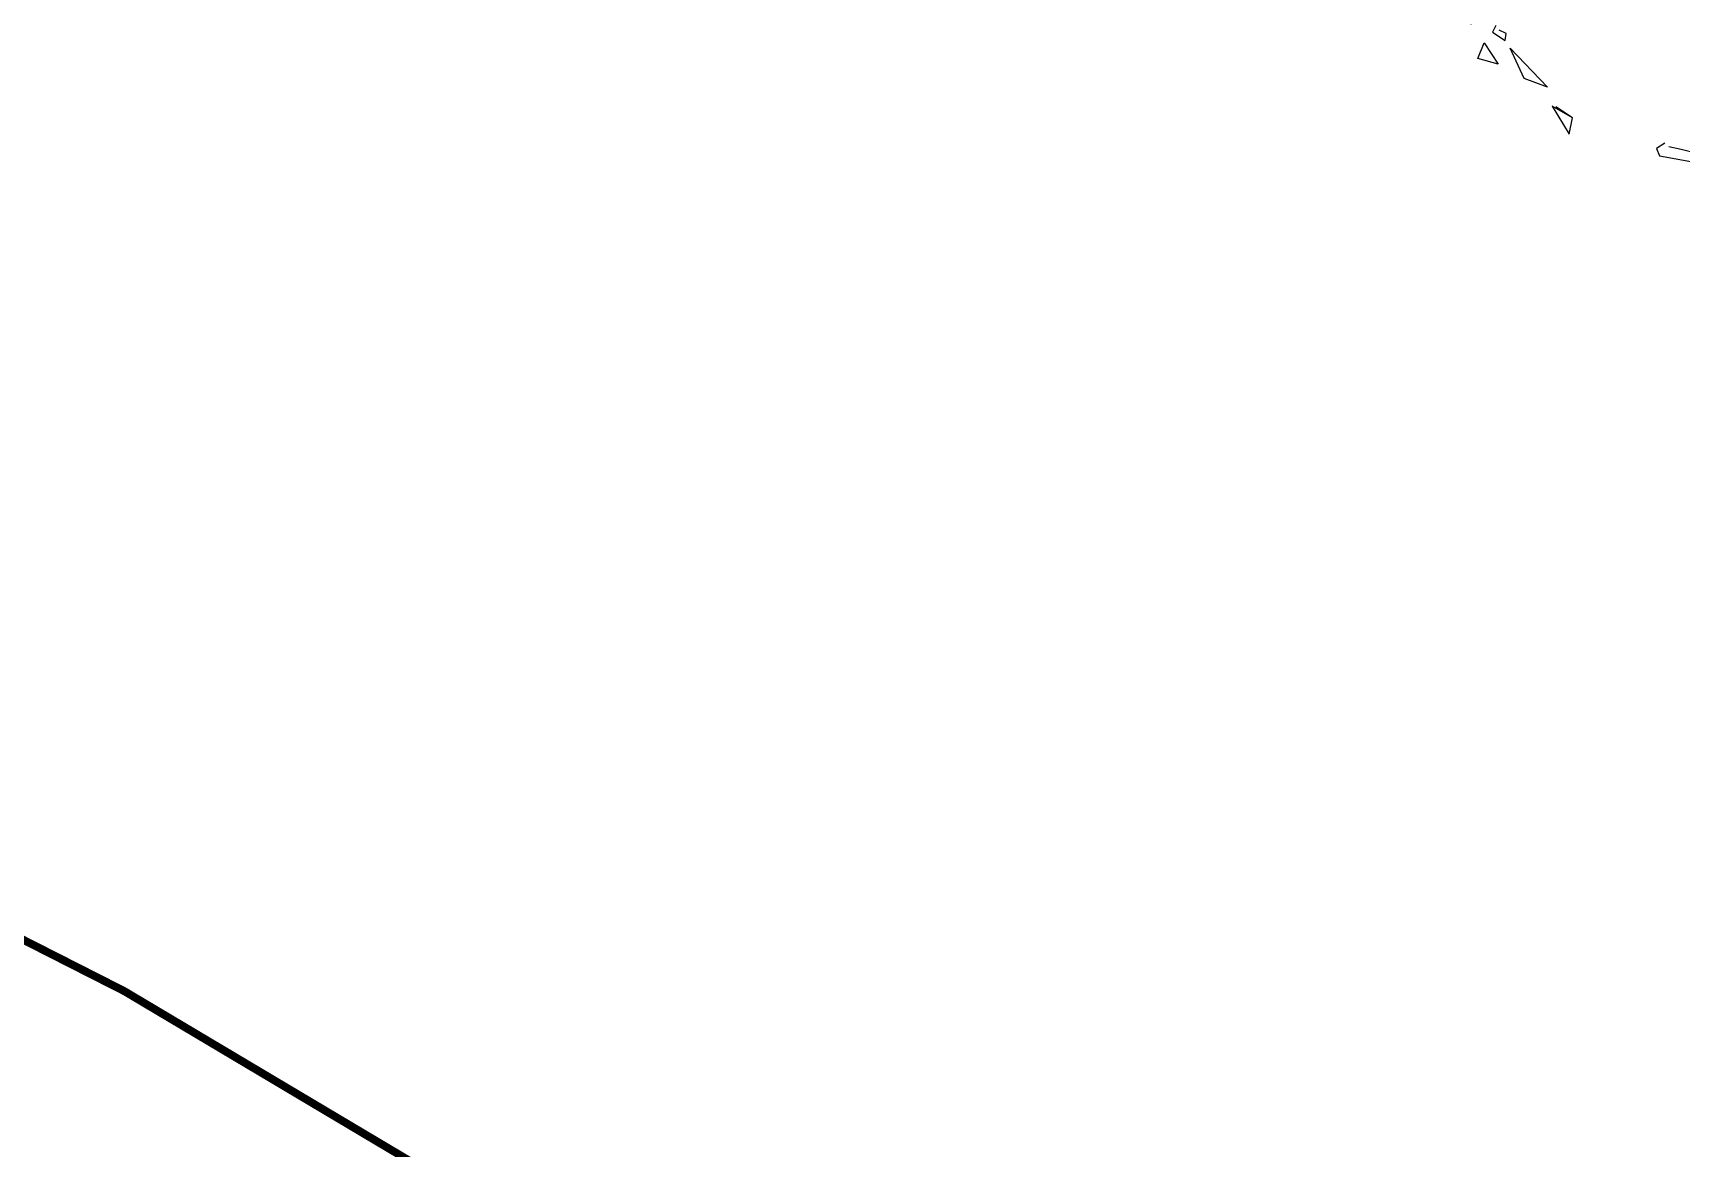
# Model space of a CAD drawing. Extents: x 671027 to 671614, y 802418 to 802669.
# Drawn here: x 671429.71 to 671440.08, y 802536.82 to 802543.83 of the extents above; entities that cross this region are included whole.
import ezdxf

# ---------------------------------------------------------------- set-up
doc = ezdxf.new("R2010")
doc.units = 0
for name, color, linetype in [('drip line', 7, 'Continuous'), ('korezia', 8, 'Continuous'), ('Pipe-Lateral-10 Bars-50mm', 7, 'Continuous'), ('plataform', 8, 'Continuous'), ('shrubs-Gc', 7, 'Continuous')]:
    doc.layers.add(name, color=color, linetype=linetype)
doc.styles.get("Standard").update_dxf_attribs({"font": 'arial.ttf'})
doc.linetypes.add('50mm', pattern='A,0.5,-0.2,["50mm",Standard,S=0.1,R=0,X=-0.1,Y=-0.05],-0.5', length=1.2)
pattern_1 = [(90, (0, 0), (-0.5, 0), [])]

# ---------------------------------------------------------------- blocks, each defined once
blk = doc.blocks.new('korezya')
at = {"layer": 'korezia', "color": 3}
for p, q in [((1.079, 6.355), (0.943, 6.209)), ((1.685, 6.19), (1.079, 6.355)), ((-2.295, 5.958), (-2.494, 5.7)), ((-1.811, 5.841), (-2.295, 5.958)), ((0.943, 6.209), (1.251, 6.105)), ((1.251, 6.105), (1.486, 6.03)), ((1.486, 6.03), (1.486, 6.03)), ((1.563, 5.95), (1.739, 6.04)), ((1.739, 6.04), (1.685, 6.19)), ((-2.494, 5.7), (-2.155, 5.634)), ((-2.155, 5.634), (-2.128, 5.733)), ((-2.155, 5.634), (-2.155, 5.634)), ((-2.096, 5.648), (-1.811, 5.841)), ((3.445, 5.617), (3.354, 5.297)), ((3.734, 5.034), (3.445, 5.617)), ((-1.807, 5.262), (-2.042, 5.201)), ((-1.734, 5.131), (-1.807, 5.262)), ((3.354, 5.297), (3.662, 5.053)), ((3.354, 5.297), (3.734, 5.034)), ((-3.688, 5.168), (-3.864, 4.914)), ((-3.304, 5.196), (-3.688, 5.168)), ((-3.611, 4.886), (-3.548, 4.947)), ((-3.548, 4.947), (-3.304, 5.196)), ((-3.145, 4.18), (-2.589, 5.163)), ((-3.01, 4.984), (-3.145, 4.18)), ((-2.589, 5.163), (-3.01, 4.984)), ((-2.042, 5.201), (-2.001, 5.008)), ((-1.933, 4.999), (-1.734, 5.131)), ((3.662, 5.053), (3.662, 5.053)), ((-3.864, 4.914), (-3.611, 4.886)), ((3.793, 4.644), (4.246, 4.437)), ((4.472, 3.811), (3.793, 4.644)), ((-4.108, 3.752), (-4.294, 4.274)), ((-4.294, 4.274), (-3.882, 4.25)), ((4.246, 4.437), (4.472, 3.811)), ((-3.882, 4.25), (-3.652, 3.86)), ((4.734, 4.112), (5.128, 3.967)), ((4.979, 3.666), (4.734, 4.112)), ((5.128, 3.967), (4.979, 3.666)), ((-3.652, 3.86), (-4.108, 3.752)), ((4.558, 3.651), (4.531, 3.515)), ((4.798, 3.468), (4.558, 3.651)), ((4.531, 3.515), (4.662, 3.44)), ((4.662, 3.44), (4.662, 3.44)), ((4.721, 3.336), (4.798, 3.468)), ((5.209, 3.275), (5.119, 2.791)), ((5.544, 2.499), (5.209, 3.275)), ((5.137, 2.513), (4.522, 2.805)), ((4.522, 2.805), (4.626, 2.457)), ((5.119, 2.791), (5.544, 2.499)), ((4.626, 2.457), (5.137, 2.513)), ((5.848, 2.349), (5.644, 2.227)), ((6.078, 2.086), (5.848, 2.349)), ((2.926, 2.08), (2.559, 1.831)), ((3.337, 1.854), (2.926, 2.08)), ((4.206, 2.052), (3.867, 1.949)), ((4.586, 1.892), (4.206, 2.052)), ((5.644, 2.227), (5.843, 1.855)), ((5.843, 1.855), (6.078, 2.086)), ((2.559, 1.831), (3.243, 1.478)), ((3.243, 1.478), (3.337, 1.854)), ((3.867, 1.949), (4.088, 1.554)), ((4.088, 1.554), (4.586, 1.892)), ((3.401, 0.867), (2.51, 1.318)), ((2.51, 1.318), (3.094, 0.678)), ((-5.74, 1.155), (-6.089, 1.188)), ((-6.089, 1.188), (-6.061, 0.812)), ((-5.957, 0.699), (-5.473, 0.986)), ((-5.473, 0.986), (-5.74, 1.155)), ((2.134, 1.233), (2.004, -0.028)), ((2.325, 0.434), (2.134, 1.233)), ((4.143, 0.862), (3.446, 1.285)), ((3.446, 1.285), (3.863, 0.556)), ((4.844, 1.21), (4.378, 1.097)), ((5.739, 1.248), (5.468, 1.126)), ((5.468, 1.126), (5.721, 1.023)), ((5.721, 1.023), (5.975, 0.778)), ((6.115, 1.22), (5.739, 1.248)), ((6.16, 0.957), (6.115, 1.22)), ((-6.061, 0.812), (-6.061, 0.812)), ((3.094, 0.678), (3.401, 0.867)), ((3.863, 0.556), (3.822, 0.697)), ((3.863, 0.556), (4.143, 0.862)), ((4.898, 0.684), (4.514, 0.59)), ((4.559, 0.143), (4.898, 0.684)), ((5.975, 0.778), (5.975, 0.778)), ((6.02, 0.755), (6.16, 0.957)), ((2.004, -0.028), (2.325, 0.434)), ((4.514, 0.59), (4.324, 0.237)), ((2.976, 0.095), (2.899, -0.032)), ((3.257, 0.128), (2.976, 0.095)), ((3.424, -0.069), (3.257, 0.128)), ((4.324, 0.237), (4.559, 0.143)), ((2.899, -0.032), (2.895, -0.267)), ((2.895, -0.267), (3.044, -0.234)), ((3.031, -0.258), (3.248, -0.206)), ((3.044, -0.234), (3.044, -0.234)), ((3.248, -0.206), (3.424, -0.069)), ((3.677, -0.276), (3.628, -0.507)), ((3.926, -0.295), (3.677, -0.276)), ((4.365, -0.37), (3.926, -0.295)), ((5.116, -0.167), (4.822, -0.219)), ((4.822, -0.219), (4.985, -0.304)), ((4.985, -0.304), (5.156, -0.374)), ((5.459, -0.205), (5.116, -0.167)), ((5.333, -0.492), (5.459, -0.205)), ((5.744, -0.29), (5.347, -0.718)), ((5.668, -1), (5.744, -0.29)), ((6.495, -0.139), (6.093, -0.257)), ((6.093, -0.257), (6.224, -0.76)), ((6.64, -0.609), (6.495, -0.139)), ((3.628, -0.507), (3.881, -0.652)), ((3.881, -0.652), (4.365, -0.37)), ((5.156, -0.374), (5.179, -0.459)), ((5.179, -0.459), (5.193, -0.464)), ((6.206, -0.91), (6.64, -0.609)), ((-5.907, -1.253), (-6.034, -0.773)), ((-6.034, -0.773), (-5.672, -0.816)), ((-5.672, -0.816), (-5.907, -1.253)), ((2.312, -0.766), (2.081, -1.608)), ((2.352, -1.043), (2.312, -0.766)), ((3.284, -0.921), (3.09, -1.466)), ((3.619, -0.831), (3.284, -0.921)), ((4.863, -0.737), (4.406, -0.662)), ((4.406, -0.662), (4.519, -1.094)), ((5.021, -1.141), (4.863, -0.737)), ((5.347, -0.718), (5.365, -1.179)), ((6.224, -0.76), (6.224, -0.76)), ((2.628, -1.307), (2.352, -1.043)), ((2.389, -1.89), (2.628, -1.307)), ((3.09, -1.466), (3.506, -1.278)), ((4.519, -1.094), (4.935, -1.146)), ((4.935, -1.146), (4.935, -1.146)), ((5.365, -1.179), (5.668, -1)), ((2.081, -1.608), (2.335, -1.904)), ((5.084, -1.428), (5.048, -1.63)), ((5.048, -1.63), (5.229, -1.828)), ((5.084, -1.428), (5.112, -1.409)), ((5.736, -1.428), (5.084, -1.428)), ((5.55, -1.734), (5.627, -1.503)), ((5.627, -1.503), (5.736, -1.428)), ((6.252, -1.616), (5.709, -2.025)), ((6.08, -1.992), (6.252, -1.616)), ((1.018, -1.9), (1.199, -2.262)), ((2.335, -1.904), (2.389, -1.89)), ((3.212, -1.763), (2.868, -2.04)), ((3.239, -2.106), (3.212, -1.763)), ((5.229, -1.828), (5.229, -1.828)), ((5.302, -1.889), (5.55, -1.734)), ((1.199, -2.262), (1.887, -2.106)), ((2.868, -2.04), (2.764, -2.417)), ((2.85, -2.384), (3.239, -2.106)), ((3.606, -2.289), (3.253, -2.76)), ((3.683, -3.037), (3.606, -2.289)), ((4.972, -1.983), (4.203, -2.435)), ((4.601, -2.364), (5.157, -2.133)), ((5.157, -2.133), (4.972, -1.983)), ((5.709, -2.025), (6.08, -1.992)), ((0.58, -2.394), (-0.139, -2.403)), ((-0.139, -2.403), (0.48, -2.888)), ((0.924, -2.977), (0.58, -2.394)), ((2.185, -2.318), (1.258, -2.633)), ((2.249, -2.642), (2.185, -2.318)), ((2.764, -2.417), (2.85, -2.384)), ((4.203, -2.435), (4.601, -2.364)), ((5.7, -2.387), (5.931, -2.326)), ((5.7, -2.566), (5.7, -2.387)), ((5.962, -2.585), (5.7, -2.566)), ((5.931, -2.326), (5.962, -2.585)), ((-4.974, -2.946), (-5.431, -2.655)), ((-5.431, -2.655), (-5.264, -3.115)), ((-5.264, -3.115), (-4.974, -2.946)), ((0.48, -2.888), (0.924, -2.977)), ((1.258, -2.633), (2.05, -2.746)), ((2.05, -2.746), (2.249, -2.642)), ((2.909, -2.76), (2.281, -3.089)), ((2.656, -3.207), (2.909, -2.76)), ((3.253, -2.76), (3.122, -3.409)), ((4.14, -2.755), (4.09, -2.971)), ((4.343, -2.646), (4.14, -2.755)), ((4.682, -2.872), (4.343, -2.646)), ((4.456, -3.136), (4.682, -2.872)), ((5.528, -2.655), (5.157, -3.098)), ((5.646, -2.961), (5.528, -2.655)), ((-0.343, -3.123), (-0.487, -3.358)), ((0.132, -3.09), (-0.343, -3.123)), ((0.033, -3.551), (0.132, -3.09)), ((2.281, -3.089), (1.946, -3.588)), ((1.946, -3.588), (2.656, -3.207)), ((3.122, -3.409), (3.683, -3.037)), ((4.09, -2.971), (4.054, -3.282)), ((4.054, -3.282), (4.167, -3.239)), ((4.167, -3.239), (4.456, -3.136)), ((5.157, -3.098), (5.32, -3.432)), ((5.32, -3.432), (5.646, -2.961)), ((-0.487, -3.358), (-0.333, -3.49)), ((-0.333, -3.49), (-0.333, -3.49)), ((-0.333, -3.49), (-0.333, -3.49)), ((-0.333, -3.49), (0.033, -3.551)), ((1.367, -3.588), (1.195, -3.946)), ((1.675, -3.645), (1.367, -3.588)), ((4.19, -3.573), (2.91, -3.771)), ((3.67, -4.18), (4.19, -3.573)), ((-1.039, -3.744), (-1.46, -3.933)), ((-1.46, -3.933), (-0.876, -4.313)), ((-0.736, -4.05), (-1.039, -3.744)), ((1.413, -3.917), (1.675, -3.645)), ((2.91, -3.771), (2.878, -4.288)), ((-2.726, -4.686), (-2.482, -4.126)), ((-0.876, -4.313), (-0.736, -4.05)), ((2.878, -4.288), (3.67, -4.18)), ((4.235, -4.208), (4.14, -4.678)), ((4.796, -4.147), (4.235, -4.208)), ((4.606, -4.499), (4.796, -4.147)), ((-3.192, -4.554), (-2.726, -4.686)), ((-2.242, -4.483), (-1.907, -4.403)), ((-1.491, -4.845), (-2.242, -4.483)), ((-1.907, -4.403), (-1.491, -4.845)), ((4.14, -4.678), (4.606, -4.499)), ((-2.965, -4.991), (-3.793, -4.738)), ((-3.793, -4.738), (-3.273, -5.142)), ((-2.563, -5.048), (-2.224, -4.911)), ((-2.224, -4.911), (-2.156, -5.09)), ((-0.36, -4.868), (-0.686, -4.962)), ((-0.197, -5.15), (-0.36, -4.868)), ((3.394, -4.707), (2.625, -4.613)), ((2.625, -4.613), (2.63, -4.891)), ((2.63, -4.891), (3.394, -4.707)), ((-3.273, -5.142), (-2.965, -4.991)), ((-2.445, -5.419), (-2.563, -5.048)), ((-2.201, -5.156), (-2.269, -5.466)), ((-2.156, -5.09), (-2.201, -5.156)), ((-0.686, -4.962), (-0.659, -5.226)), ((-0.659, -5.226), (-0.197, -5.15)), ((-2.269, -5.466), (-2.269, -5.466)), ((-1.509, -5.734), (-1.251, -5.353)), ((-1.251, -5.353), (-0.853, -6.119)), ((-0.853, -6.119), (-1.509, -5.734))]:
    blk.add_line(p, q, dxfattribs=at)
at = {"layer": 'korezia', "color": 6}
for p, q in [((-0.179, 6.025), (-0.554, 5.968)), ((-0.554, 5.968), (-0.513, 5.808)), ((-0.396, 5.841), (-0.179, 6.025)), ((-5.189, 3.281), (-5.275, 2.91)), ((-4.913, 3.366), (-5.189, 3.281)), ((-4.66, 3.3), (-4.913, 3.366)), ((-4.628, 2.825), (-4.66, 3.3)), ((-5.275, 2.91), (-4.786, 2.811)), ((-4.786, 2.811), (-4.786, 2.811)), ((-5.153, 2.547), (-5.695, 1.95)), ((-5.392, 1.959), (-5.153, 2.547)), ((-5.695, 1.95), (-5.392, 1.959)), ((4.378, 1.097), (5.273, 1.714)), ((5.273, 1.714), (5.066, 1.069)), ((5.066, 1.069), (4.844, 1.21)), ((0.154, 0.08), (0, 0)), ((0.158, -0.089), (0.249, 0.038)), ((0, 0), (0.158, -0.089)), ((0.624, -0.221), (1.172, -0.757)), ((1.099, -0.282), (0.624, -0.221)), ((1.552, -0.427), (1.099, -0.282)), ((1.172, -0.757), (1.552, -0.427)), ((1.714, -0.583), (1.692, -0.681)), ((1.904, -0.55), (1.714, -0.583)), ((1.963, -0.662), (1.904, -0.55)), ((1.692, -0.681), (1.728, -0.771)), ((1.796, -0.738), (1.963, -0.662)), ((3.506, -1.278), (3.619, -0.831)), ((4.202, -1.442), (4.085, -0.963)), ((4.085, -0.963), (4.637, -1.597)), ((0.62, -1.256), (0.313, -1.844)), ((1.353, -1.142), (0.62, -1.256)), ((0.729, -1.74), (1.353, -1.142)), ((3.922, -1.24), (3.872, -1.457)), ((4.04, -1.193), (3.922, -1.24)), ((3.999, -1.377), (4.04, -1.193)), ((3.958, -1.598), (3.791, -1.894)), ((3.872, -1.457), (3.958, -1.598)), ((4.23, -1.72), (3.999, -1.377)), ((4.637, -1.597), (4.202, -1.442)), ((4.637, -1.597), (4.637, -1.597)), ((4.637, -1.597), (4.637, -1.597)), ((0.313, -1.844), (0.729, -1.74)), ((1.448, -1.726), (1.018, -1.9)), ((1.887, -2.106), (1.448, -1.726)), ((3.791, -1.894), (3.655, -2.101)), ((3.809, -1.983), (4.008, -1.894)), ((4.008, -1.894), (4.23, -1.72)), ((3.655, -2.101), (3.809, -1.983)), ((-3.834, -3.576), (-3.952, -4.31)), ((-3.495, -3.849), (-3.834, -3.576)), ((-3.952, -4.31), (-3.495, -3.849)), ((0.834, -4.934), (0.399, -3.861)), ((0.399, -3.861), (0.947, -4.28)), ((1.195, -3.946), (1.413, -3.917)), ((-2.482, -4.126), (-3.337, -4.244)), ((-3.337, -4.244), (-3.192, -4.554)), ((1.526, -4.533), (1.616, -4.129)), ((1.616, -4.129), (2.195, -4.547)), ((0.947, -4.28), (1.033, -4.651)), ((2.195, -4.547), (1.526, -4.533)), ((1.033, -4.651), (0.834, -4.934)), ((1.196, -5.521), (1.549, -5.088)), ((1.549, -5.088), (1.911, -5.281)), ((0.282, -5.423), (-0.057, -5.922)), ((0.549, -5.573), (0.282, -5.423)), ((0.283, -5.954), (0.549, -5.573)), ((1.391, -5.921), (1.196, -5.521)), ((1.911, -5.281), (1.391, -5.921)), ((-0.057, -5.922), (0.283, -5.954))]:
    blk.add_line(p, q, dxfattribs=at)
blk = doc.blocks.new('tg')
at = {"layer": 'plataform', "color": 2, "extrusion": (0.041007, -0.057716, 0.997491)}
for p, q in [((-2.723, 1.833, 0.177), (-2.744, 2.102, 0.193)), ((-2.519, 1.91, 0.173), (-2.723, 1.833, 0.177)), ((-3.283, -0.033, 0.092), (-3.117, 0.108, 0.093)), ((-3.117, 0.108, 0.093), (-3.006, -0.138, 0.075)), ((-1.12, -2.171, -0.121), (-1.009, -2.416, -0.139)), ((-1.009, -2.416, -0.139), (-1.084, -2.615, -0.148))]:
    blk.add_line(p, q, dxfattribs=at)
at = {"layer": 'plataform', "color": 108, "extrusion": (0.041007, -0.057716, 0.997491)}
for p, q in [((-2.968, 1.23, 0.152), (-2.802, 1.371, 0.153)), ((-2.802, 1.371, 0.153), (-2.691, 1.125, 0.135)), ((-2.778, 0.954, 0.128), (-2.968, 1.23, 0.152)), ((-2.691, 1.125, 0.135), (-2.766, 0.927, 0.126)), ((-3.093, -0.309, 0.068), (-3.283, -0.033, 0.092)), ((-1.906, -2.378, -0.1), (-1.996, -2.187, -0.086)), ((-1.967, -2.197, -0.087), (-1.637, -2.252, -0.104)), ((-1.637, -2.252, -0.104), (-1.652, -2.47, -0.116)), ((-1.287, -2.312, -0.122), (-1.12, -2.171, -0.121)), ((1.249, -2.37, -0.229), (1.415, -2.229, -0.228)), ((-1.652, -2.47, -0.116), (-1.906, -2.378, -0.1)), ((-1.096, -2.587, -0.146), (-1.287, -2.312, -0.122)), ((1.439, -2.645, -0.253), (1.249, -2.37, -0.229)), ((-1.402, -2.648, -0.137), (-1.264, -2.486, -0.133)), ((-1.262, -2.516, -0.135), (-1.177, -2.84, -0.157)), ((1.526, -2.474, -0.247), (1.451, -2.673, -0.255)), ((-1.381, -2.917, -0.153), (-1.402, -2.648, -0.137)), ((-1.177, -2.84, -0.157), (-1.381, -2.917, -0.153)), ((-0.977, -3.039, -0.177), (-1.067, -2.848, -0.162))]:
    blk.add_line(p, q, dxfattribs=at)
at = {"layer": 'plataform', "color": 98, "extrusion": (0.041007, -0.057716, 0.997491)}
for p, q in [((-3.006, -0.138, 0.075), (-3.081, -0.336, 0.066)), ((-1.039, -2.858, -0.164), (-0.708, -2.913, -0.181)), ((-0.723, -3.131, -0.192), (-0.977, -3.039, -0.177)), ((-0.708, -2.913, -0.181), (-0.723, -3.131, -0.192))]:
    blk.add_line(p, q, dxfattribs=at)
at = {"layer": 'plataform', "color": 108, "extrusion": (0.041007, -0.057716, 0.997491), "elevation": -0.041}
for points in [[(-1.075, 3.289), (-0.981, 3.341), (-1.1, 3.437), (-1.181, 3.411), (-1.102, 3.302)], [(-0.984, 3.073), (-1.214, 2.955), (-1.224, 3.197), (-0.982, 3.207), (-0.984, 3.073)], [(-1.539, 2.935), (-1.347, 3.108), (-1.275, 2.877), (-1.506, 2.805), (-1.539, 2.935)], [(-1.986, 3.002), (-1.65, 2.99), (-1.636, 2.772), (-1.9, 2.83), (-2.015, 3.009)], [(-1.395, 2.75), (-1.473, 2.675), (-1.333, 2.613), (-1.261, 2.659), (-1.366, 2.743)], [(-1.132, 2.338), (-1.117, 2.499), (-1.318, 2.502), (-1.132, 2.338)], [(-1.662, 2.655), (-1.636, 2.495), (-1.44, 2.545), (-1.662, 2.655)], [(-1.628, 2.475), (-1.292, 2.463), (-1.278, 2.245), (-1.543, 2.303), (-1.657, 2.482)], [(-1.998, 2.667), (-1.796, 2.745), (-1.717, 2.544), (-2.004, 2.638)], [(-1.414, 2.315), (-1.32, 2.368), (-1.439, 2.463), (-1.52, 2.437), (-1.441, 2.329)], [(-2.035, 2.544), (-1.913, 2.649), (-2.153, 2.774), (-2.021, 2.57)], [(-1.64, 2.14), (-1.438, 2.219), (-1.359, 2.017), (-1.646, 2.111)], [(-1.323, 2.099), (-1.553, 1.982), (-1.563, 2.223), (-1.322, 2.233), (-1.323, 2.099)], [(-1.984, 2.449), (-2.075, 2.315), (-1.811, 2.257), (-1.99, 2.42)], [(-2.078, 2.33), (-2.293, 2.306), (-2.318, 2.521), (-2.064, 2.356)], [(-2.59, 2.189), (-2.82, 2.072), (-2.831, 2.313), (-2.589, 2.323), (-2.59, 2.189)], [(-1.737, 1.151), (-1.536, 1.23), (-1.457, 1.028), (-1.744, 1.122)], [(-0.823, 0.446), (-0.631, 0.619), (-0.559, 0.388), (-0.79, 0.316), (-0.823, 0.446)], [(-2.876, 1.695), (-2.861, 1.856), (-3.062, 1.858), (-2.876, 1.695)], [(-1.724, 0.933), (-1.815, 0.799), (-1.551, 0.742), (-1.73, 0.904)], [(-0.679, 0.261), (-0.757, 0.186), (-0.617, 0.124), (-0.545, 0.17), (-0.65, 0.254)], [(-3.158, 1.672), (-3.064, 1.724), (-3.183, 1.82), (-3.264, 1.794), (-3.185, 1.686)], [(-1.457, 0.295), (-1.335, 0.401), (-1.575, 0.525), (-1.443, 0.322)], [(-0.946, 0.166), (-0.92, 0.006), (-0.724, 0.056), (-0.946, 0.166)], [(-3.067, 1.456), (-3.297, 1.338), (-3.307, 1.58), (-3.065, 1.59), (-3.067, 1.456)], [(-2.179, 0.706), (-2.163, 0.867), (-2.365, 0.87), (-2.179, 0.706)], [(-3.149, 1.075), (-2.957, 1.247), (-2.885, 1.017), (-3.116, 0.944), (-3.149, 1.075)], [(-2.461, 0.683), (-2.366, 0.735), (-2.486, 0.831), (-2.567, 0.805), (-2.488, 0.697)], [(-2.37, 0.467), (-2.6, 0.349), (-2.61, 0.591), (-2.368, 0.601), (-2.37, 0.467)], [(-1.5, 0.081), (-1.715, 0.057), (-1.739, 0.272), (-1.486, 0.108)], [(-3.596, 1.142), (-3.26, 1.13), (-3.246, 0.912), (-3.51, 0.97), (-3.625, 1.148)], [(-3.005, 0.889), (-3.083, 0.814), (-2.943, 0.753), (-2.871, 0.799), (-2.976, 0.883)], [(-3.272, 0.794), (-3.246, 0.635), (-3.05, 0.684), (-3.272, 0.794)], [(-2.612, 0.208), (-2.42, 0.381), (-2.348, 0.15), (-2.579, 0.078), (-2.612, 0.208)], [(-3.608, 0.807), (-3.406, 0.885), (-3.327, 0.684), (-3.614, 0.777)], [(-3.058, 0.275), (-2.723, 0.263), (-2.709, 0.045), (-2.973, 0.103), (-3.087, 0.282)], [(-2.468, 0.023), (-2.546, -0.052), (-2.406, -0.114), (-2.334, -0.068), (-2.438, 0.017)], [(-1.614, -0.629), (-1.692, -0.704), (-1.552, -0.766), (-1.48, -0.72), (-1.585, -0.636)], [(-3.594, 0.589), (-3.685, 0.455), (-3.421, 0.397), (-3.6, 0.559)], [(-3.07, -0.06), (-2.868, 0.019), (-2.79, -0.183), (-3.077, -0.089)], [(-2.735, -0.072), (-2.708, -0.231), (-2.513, -0.182), (-2.735, -0.072)], [(-1.881, -0.724), (-1.854, -0.884), (-1.659, -0.834), (-1.881, -0.724)], [(-2.486, -0.579), (-2.47, -0.418), (-2.672, -0.415), (-2.486, -0.579)], [(-2.165, -0.677), (-2.38, -0.701), (-2.404, -0.486), (-2.151, -0.651)], [(-2.217, -0.712), (-2.015, -0.633), (-1.936, -0.835), (-2.223, -0.741)], [(-2.182, -0.9), (-1.847, -0.912), (-1.833, -1.13), (-2.097, -1.072), (-2.212, -0.894)], [(-3.057, -0.278), (-3.147, -0.411), (-2.883, -0.469), (-3.063, -0.307)], [(-2.768, -0.602), (-2.674, -0.55), (-2.793, -0.454), (-2.874, -0.48), (-2.795, -0.588)], [(-2.677, -0.818), (-2.907, -0.936), (-2.917, -0.694), (-2.675, -0.684), (-2.677, -0.818)], [(-2.263, -0.998), (-2.584, -0.9), (-2.541, -0.686), (-2.301, -0.81), (-2.236, -1.012)], [(-2.203, -0.93), (-2.294, -1.063), (-2.03, -1.121), (-2.209, -0.959)], [(-2.819, -0.91), (-2.697, -0.804), (-2.937, -0.68), (-2.805, -0.883)], [(-1.645, -1.767), (-1.309, -1.779), (-1.296, -1.997), (-1.56, -1.939), (-1.674, -1.76)], [(-1.055, -2.019), (-1.133, -2.094), (-0.992, -2.156), (-0.921, -2.11), (-1.025, -2.026)], [(-0.353, -2.683), (-0.259, -2.631), (-0.378, -2.535), (-0.459, -2.561), (-0.38, -2.669)], [(-1.14, -2.487), (-0.948, -2.314), (-0.876, -2.545), (-1.107, -2.617), (-1.14, -2.487)], [(-0.789, -2.331), (-0.88, -2.464), (-0.616, -2.522), (-0.796, -2.36)], [(-0.262, -2.899), (-0.492, -3.017), (-0.502, -2.775), (-0.26, -2.765), (-0.262, -2.899)], [(-3.183, -1.026), (-3.168, -0.865), (-3.369, -0.862), (-3.183, -1.026)], [(-2.862, -1.124), (-3.077, -1.148), (-3.101, -0.933), (-2.848, -1.098)], [(-2.71, -1.422), (-2.518, -1.249), (-2.446, -1.48), (-2.677, -1.552), (-2.71, -1.422)], [(-1.657, -2.102), (-1.455, -2.023), (-1.377, -2.225), (-1.663, -2.131)], [(-1.321, -2.114), (-1.295, -2.273), (-1.1, -2.224), (-1.321, -2.114)], [(-1.586, -2.419), (-1.251, -2.431), (-1.237, -2.649), (-1.501, -2.591), (-1.616, -2.413)], [(-0.996, -2.672), (-1.074, -2.747), (-0.934, -2.808), (-0.862, -2.762), (-0.967, -2.678)], [(-3.465, -1.049), (-3.371, -0.996), (-3.49, -0.901), (-3.571, -0.927), (-3.492, -1.035)], [(-3.374, -1.265), (-3.604, -1.382), (-3.614, -1.141), (-3.372, -1.131), (-3.374, -1.265)], [(-2.96, -1.445), (-3.281, -1.347), (-3.238, -1.132), (-2.998, -1.257), (-2.933, -1.459)], [(-3.156, -1.355), (-2.821, -1.367), (-2.807, -1.585), (-3.071, -1.527), (-3.186, -1.349)], [(-2.566, -1.608), (-2.644, -1.683), (-2.504, -1.744), (-2.432, -1.698), (-2.537, -1.614)], [(-1.643, -2.32), (-1.734, -2.453), (-1.47, -2.511), (-1.65, -2.349)], [(-3.168, -1.69), (-2.967, -1.612), (-2.888, -1.813), (-3.175, -1.719)], [(-2.833, -1.702), (-2.806, -1.862), (-2.611, -1.813), (-2.833, -1.702)], [(-2.342, -2.225), (-2.327, -2.064), (-2.528, -2.062), (-2.342, -2.225)], [(-2.021, -2.324), (-2.237, -2.347), (-2.261, -2.132), (-2.008, -2.297)], [(-1.538, -2.683), (-1.415, -2.577), (-1.656, -2.453), (-1.524, -2.656)], [(-1.599, -2.754), (-1.397, -2.676), (-1.318, -2.877), (-1.605, -2.784)], [(-1.263, -2.767), (-1.236, -2.926), (-1.041, -2.877), (-1.263, -2.767)], [(-2.625, -2.248), (-2.53, -2.196), (-2.65, -2.1), (-2.731, -2.126), (-2.651, -2.234)], [(-2.119, -2.644), (-2.441, -2.546), (-2.398, -2.332), (-2.157, -2.456), (-2.093, -2.658)], [(-1.902, -2.798), (-1.886, -2.637), (-2.088, -2.635), (-1.902, -2.798)], [(-1.581, -2.897), (-1.796, -2.921), (-1.82, -2.705), (-1.567, -2.87)], [(-1.585, -2.972), (-1.676, -3.106), (-1.412, -3.164), (-1.591, -3.002)], [(-3.155, -1.908), (-3.246, -2.042), (-2.982, -2.1), (-3.161, -1.937)], [(-2.533, -2.464), (-2.763, -2.582), (-2.774, -2.34), (-2.532, -2.33), (-2.533, -2.464)], [(-2.184, -2.821), (-2.089, -2.769), (-2.209, -2.673), (-2.29, -2.699), (-2.211, -2.807)], [(-1.679, -3.217), (-2, -3.119), (-1.957, -2.905), (-1.717, -3.029), (-1.652, -3.231)], [(-2.093, -3.037), (-2.323, -3.155), (-2.333, -2.913), (-2.091, -2.903), (-2.093, -3.037)]]:
    blk.add_lwpolyline(points, dxfattribs=at)
at = {"layer": 'plataform', "color": 92, "extrusion": (0.041007, -0.057716, 0.997491), "elevation": -0.041}
for points in [[(-1.181, 2.408), (-0.989, 2.581), (-0.917, 2.35), (-1.148, 2.278), (-1.181, 2.408)], [(-0.811, 2.24), (-1.026, 2.216), (-1.05, 2.431), (-0.797, 2.266)], [(-0.997, 1.774), (-0.662, 1.762), (-0.648, 1.544), (-0.912, 1.602), (-1.027, 1.781)], [(-2.399, 2.428), (-2.384, 2.589), (-2.585, 2.592), (-2.399, 2.428)], [(-1.279, 1.419), (-1.087, 1.592), (-1.015, 1.361), (-1.246, 1.289), (-1.279, 1.419)], [(-2.176, 2.009), (-2.497, 2.107), (-2.454, 2.321), (-2.214, 2.197), (-2.15, 1.995)], [(-1.135, 1.234), (-1.213, 1.159), (-1.073, 1.097), (-1.001, 1.143), (-1.106, 1.227)], [(-0.996, 1.221), (-1.087, 1.088), (-0.823, 1.03), (-1.002, 1.192)], [(-2.512, 1.81), (-2.39, 1.916), (-2.63, 2.04), (-2.498, 1.837)], [(-2.565, 1.891), (-2.23, 1.879), (-2.216, 1.661), (-2.48, 1.719), (-2.594, 1.898)], [(-1.975, 1.639), (-2.053, 1.564), (-1.913, 1.502), (-1.841, 1.548), (-1.946, 1.632)], [(-1.402, 1.139), (-1.375, 0.979), (-1.18, 1.029), (-1.402, 1.139)], [(-1.27, 0.513), (-0.934, 0.501), (-0.92, 0.283), (-1.184, 0.341), (-1.299, 0.52)], [(-1.023, -0.114), (-0.687, -0.127), (-0.674, -0.345), (-0.938, -0.287), (-1.052, -0.108)], [(-0.699, -0.462), (-0.673, -0.621), (-0.477, -0.572), (-0.699, -0.462)], [(-1.035, -0.449), (-0.833, -0.371), (-0.754, -0.573), (-1.041, -0.479)], [(-1.598, -0.24), (-1.919, -0.141), (-1.876, 0.073), (-1.636, -0.051), (-1.571, -0.254)], [(-1.758, -0.444), (-1.566, -0.271), (-1.494, -0.502), (-1.725, -0.574), (-1.758, -0.444)], [(-1.249, -1.305), (-1.233, -1.144), (-1.435, -1.141), (-1.249, -1.305)], [(-1.198, -1.834), (-1.007, -1.661), (-0.934, -1.892), (-1.166, -1.964), (-1.198, -1.834)], [(-0.467, -2.125), (-0.441, -2.284), (-0.246, -2.235), (-0.467, -2.125)]]:
    blk.add_lwpolyline(points, dxfattribs=at)
at = {"layer": 'plataform', "color": 98, "extrusion": (0.041007, -0.057716, 0.997491), "elevation": -0.041}
for points in [[(-1.037, 2.223), (-1.115, 2.148), (-0.975, 2.086), (-0.904, 2.132), (-1.008, 2.216)], [(-1.626, 1.922), (-1.717, 1.789), (-1.453, 1.731), (-1.633, 1.893)], [(-2.682, 2.405), (-2.587, 2.457), (-2.707, 2.553), (-2.787, 2.527), (-2.708, 2.419)], [(-1.725, 1.486), (-1.39, 1.474), (-1.376, 1.256), (-1.64, 1.314), (-1.755, 1.493)], [(-2.555, 1.596), (-2.77, 1.572), (-2.794, 1.788), (-2.541, 1.623)], [(-2.577, 1.556), (-2.376, 1.635), (-2.297, 1.433), (-2.584, 1.527)], [(-2.653, 1.276), (-2.974, 1.374), (-2.931, 1.588), (-2.691, 1.464), (-2.626, 1.262)], [(-2.564, 1.338), (-2.654, 1.205), (-2.39, 1.147), (-2.57, 1.309)], [(-1.282, 0.178), (-1.08, 0.257), (-1.001, 0.055), (-1.288, 0.149)], [(-1.858, 0.608), (-2.073, 0.584), (-2.097, 0.799), (-1.844, 0.634)], [(-1.268, -0.04), (-1.359, -0.174), (-1.095, -0.231), (-1.274, -0.069)], [(-2.103, 0.156), (-2.008, 0.209), (-2.128, 0.304), (-2.209, 0.279), (-2.13, 0.17)], [(-2.012, -0.06), (-2.242, -0.177), (-2.252, 0.064), (-2.01, 0.075), (-2.012, -0.06)], [(-1.021, -0.667), (-1.112, -0.801), (-0.848, -0.859), (-1.028, -0.697)], [(-0.836, -1.007), (-0.634, -0.928), (-0.555, -1.13), (-0.842, -1.036)], [(-0.885, -1.189), (-0.762, -1.083), (-1.003, -0.959), (-0.871, -1.162)], [(-2.122, -0.463), (-2, -0.358), (-2.24, -0.234), (-2.108, -0.437)], [(-2.204, -0.377), (-1.869, -0.389), (-1.855, -0.607), (-2.119, -0.549), (-2.234, -0.37)], [(-0.822, -1.225), (-0.913, -1.358), (-0.649, -1.416), (-0.829, -1.254)], [(-1.736, -0.967), (-1.544, -0.795), (-1.472, -1.025), (-1.703, -1.098), (-1.736, -0.967)], [(-0.928, -1.403), (-1.143, -1.427), (-1.167, -1.212), (-0.914, -1.376)], [(-0.791, -1.777), (-0.455, -1.79), (-0.442, -2.008), (-0.706, -1.95), (-0.82, -1.771)], [(-1.592, -1.153), (-1.67, -1.228), (-1.53, -1.289), (-1.458, -1.243), (-1.563, -1.159)], [(-2.194, -1.235), (-1.993, -1.157), (-1.914, -1.358), (-2.201, -1.265)], [(-0.803, -2.113), (-0.601, -2.034), (-0.522, -2.236), (-0.809, -2.142)], [(-1.978, -2.109), (-1.856, -2.004), (-2.096, -1.88), (-1.965, -2.083)]]:
    blk.add_lwpolyline(points, dxfattribs=at)
at = {"layer": 'plataform', "color": 2, "extrusion": (0.041007, -0.057716, 0.997491), "elevation": -0.041}
for points in [[(-0.909, 1.919), (-1.23, 2.017), (-1.187, 2.232), (-0.947, 2.107), (-0.883, 1.905)], [(-1.304, 2.128), (-1.278, 1.969), (-1.082, 2.018), (-1.304, 2.128)], [(-1.01, 1.439), (-0.808, 1.518), (-0.729, 1.316), (-1.016, 1.41)], [(-2.119, 1.824), (-1.927, 1.997), (-1.855, 1.766), (-2.086, 1.694), (-2.119, 1.824)], [(-2.242, 1.544), (-2.215, 1.385), (-2.02, 1.434), (-2.242, 1.544)], [(-1.815, 0.822), (-1.692, 0.927), (-1.932, 1.052), (-1.801, 0.848)], [(-1.956, 0.287), (-2.277, 0.385), (-2.234, 0.599), (-1.994, 0.475), (-1.929, 0.273)], [(-1.821, 0.179), (-1.805, 0.34), (-1.982, 0.459), (-1.821, 0.179)], [(-0.824, -0.672), (-0.488, -0.684), (-0.474, -0.902), (-0.738, -0.844), (-0.853, -0.665)], [(-1.531, -1.328), (-1.436, -1.275), (-1.556, -1.18), (-1.637, -1.205), (-1.558, -1.314)], [(-1.44, -1.544), (-1.67, -1.661), (-1.68, -1.419), (-1.438, -1.409), (-1.44, -1.544)], [(-1.026, -1.724), (-1.347, -1.625), (-1.304, -1.411), (-1.064, -1.535), (-0.999, -1.737)], [(-1.859, -1.248), (-1.832, -1.407), (-1.637, -1.358), (-1.859, -1.248)], [(-2.181, -1.453), (-2.272, -1.587), (-2.008, -1.645), (-2.187, -1.483)]]:
    blk.add_lwpolyline(points, dxfattribs=at)
at = {"layer": 'plataform', "color": 32, "extrusion": (0.041007, -0.057716, 0.997491), "elevation": -0.041}
for points in [[(-0.066, 0.26), (-1.846, 2.059)], [(-0.083, -0.002), (-2.759, -0.285)], [(-0.031, -0.078), (-2.613, -0.91)], [(-0.043, -0.142), (-1.186, -2.642)], [(-0.537, -1.995), (-0.486, -1.209)], [(-0.527, -1.973), (-0.605, -3.25)]]:
    blk.add_lwpolyline(points, dxfattribs=at)

msp = doc.modelspace()

# ---------------------------------------------------------------- hatches: boundary and pattern name
at = {"layer": 'drip line', "true_color": 0xfecc66, "transparency": 33554585}
h = msp.add_hatch(dxfattribs=at)
h.set_pattern_fill('ANSI31', color=31, scale=4, angle=45)
h.set_pattern_definition(pattern_1)
h.paths.add_polyline_path([(671376.323, 802482.921, -0.068409), (671431.498, 802491.475, -0.01121), (671431.129, 802488.468, 0.074531), (671372.084, 802478.449, -0.137219), (671410.299, 802547.668, -0.0111), (671412.449, 802545.576, 0.127822)])
h = msp.add_hatch(dxfattribs=at)
h.set_pattern_fill('ANSI31', color=31, scale=4, angle=45)
h.set_pattern_definition(pattern_1)
h.paths.add_polyline_path([(671380.748, 802487.299, -0.062121), (671431.731, 802494.479, -0.011149), (671431.498, 802491.475, 0.068409), (671376.323, 802482.921, -0.127822), (671412.449, 802545.576, -0.011108), (671414.506, 802543.388, 0.117882)])
h = msp.add_hatch(dxfattribs=at)
h.set_pattern_fill('ANSI31', color=31, scale=4, angle=45)
h.set_pattern_definition(pattern_1)
h.paths.add_polyline_path([(671414.506, 802543.388, -0.01114), (671416.469, 802541.105, 0.107351), (671385.366, 802491.578, -0.055665), (671431.83, 802497.481, -0.011113), (671431.731, 802494.479, 0.062121), (671380.748, 802487.299, -0.117882)])
at = {"layer": 'shrubs-Gc'}
h = msp.add_hatch(dxfattribs=at)
h.set_pattern_fill('AR-SAND', color=219, scale=0.01125)
h.paths.add_polyline_path([(671376.323, 802482.921, -0.068409), (671431.498, 802491.475, -0.01121), (671431.129, 802488.468, 0.074531), (671372.084, 802478.449, -0.137219), (671410.299, 802547.668, -0.0111), (671412.449, 802545.576, 0.127822)])
h = msp.add_hatch(dxfattribs=at)
h.set_pattern_fill('ANSI37', color=74, scale=0.2)
h.paths.add_polyline_path([(671380.748, 802487.299, -0.062121), (671431.731, 802494.479, -0.011149), (671431.498, 802491.475, 0.068409), (671376.323, 802482.921, -0.127822), (671412.449, 802545.576, -0.011108), (671414.506, 802543.388, 0.117882)])
at = {"layer": 'shrubs-Gc', "linetype": 'ByBlock'}
h = msp.add_hatch(dxfattribs=at)
h.set_pattern_fill('DOLMIT', color=240, scale=0.1)
h.paths.add_polyline_path([(671414.506, 802543.388, -0.01114), (671416.469, 802541.105, 0.107351), (671385.366, 802491.578, -0.055665), (671431.83, 802497.481, -0.011113), (671431.731, 802494.479, 0.062121), (671380.748, 802487.299, -0.117882)])

# ---------------------------------------------------------------- linework, layer by layer
at = {"layer": 'Pipe-Lateral-10 Bars-50mm', "color": 4, "linetype": '50mm', "const_width": 0.05}
msp.add_lwpolyline([(671442.976, 802529.715, 0.20461), (671439.777, 802532.808, -0.051279), (671432.577, 802536.443, 0.04993), (671425.462, 802540.059), (671420.643, 802545.193), (671421.706, 802546.069)], format="xyb", dxfattribs=at)

# ---------------------------------------------------------------- block references
at = {"layer": 'korezia', "linetype": 'ByBlock', "xscale": 0.3161178474028715, "yscale": 0.3161178474028715, "zscale": 0.3161178474028715, "rotation": 184.7315889616298}
msp.add_blockref('korezya', (671440.314, 802545.055), dxfattribs=at)
at = {"layer": 'plataform', "extrusion": (0.024296, -0.027872, -0.999316), "xscale": 0.6807066593267944, "yscale": 0.6807066593267944, "zscale": -0.6807066593267944, "rotation": 88.00247393690432}
msp.add_blockref('tg', (1033471.734, -163663.908, -6055.594), dxfattribs=at)

doc.saveas('drawing.dxf')
